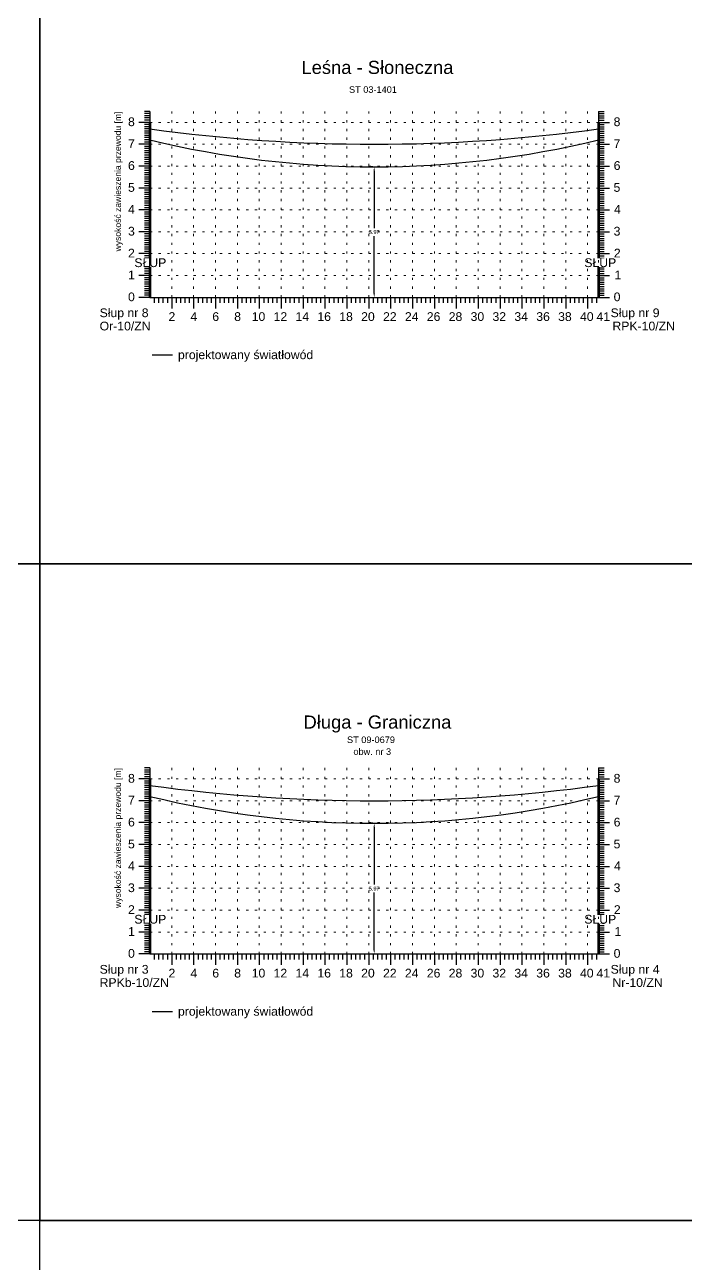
# Model space of a CAD drawing. Header units: metres. Extents: x -155 to 1812, y 681 to 886.
# Drawn here: x 893.9 to 924, y 768.6 to 825.2 of the extents above; entities that cross this region are included whole.
import ezdxf

# ---------------------------------------------------------------- set-up
doc = ezdxf.new("R2010")
doc.units = ezdxf.units.M
doc.header["$MEASUREMENT"] = 0
doc.linetypes.add('ACAD_ISO07W100', pattern=[3, 0, -3])
doc.layers.add('ramka', color=7, linetype='Continuous', plot=False)
doc.styles.get("Standard").update_dxf_attribs({"font": 'arial.ttf'})
doc.dimstyles.get("Standard").update_dxf_attribs({"dimtxt": 0.18, "dimasz": 0.18, "dimexe": 0.18, "dimexo": 0.0625, "dimgap": 0.09, "dimtad": 0, "dimtih": 1, "dimtoh": 1, "dimdec": 4, "dimzin": 0, "dimdsep": 46, "dimtxsty": 'Standard', "dimcen": 0.09, "dimadec": 0, "dimazin": 0, "dimtfac": 1, "dimtdec": 4, "dimtofl": 0, "dimtmove": 0, "dimatfit": 3, "dimfxl": 1, "dimtolj": 1, "dimtzin": 0, "dimarcsym": 0})

# ---------------------------------------------------------------- blocks, each defined once
blk = doc.blocks.new('*D356')
at = {"color": 0, "lineweight": -2}
for p, q in [((909.756, 818.667), (909.638, 818.667)), ((909.818, 818.487), (909.818, 815.864)), ((909.818, 812.877), (909.818, 815.5)), ((902.231, 812.697), (909.998, 812.697))]:
    blk.add_line(p, q, dxfattribs=at)
at = {"color": 0}
for points in [[(909.848, 818.487), (909.788, 818.487), (909.818, 818.667)], [(909.788, 812.877), (909.848, 812.877), (909.818, 812.697)]]:
    blk.add_solid(points, dxfattribs=at)
at = {"layer": 'Defpoints', "color": 0}
for p in [(909.818, 818.667), (902.168, 812.697), (909.818, 812.697)]:
    blk.add_point(p, dxfattribs=at)
at = {"color": 0, "lineweight": 25, "insert": (909.818, 815.682), "char_height": 0.18, "attachment_point": 5}
blk.add_mtext('\\A1;5.97', dxfattribs=at)
blk = doc.blocks.new('*D275')
at = {"color": 0, "lineweight": -2}
for p, q in [((909.756, 788.667), (909.638, 788.667)), ((909.818, 788.487), (909.818, 785.864)), ((909.818, 782.877), (909.818, 785.5)), ((902.231, 782.697), (909.998, 782.697))]:
    blk.add_line(p, q, dxfattribs=at)
at = {"color": 0}
for points in [[(909.848, 788.487), (909.788, 788.487), (909.818, 788.667)], [(909.788, 782.877), (909.848, 782.877), (909.818, 782.697)]]:
    blk.add_solid(points, dxfattribs=at)
at = {"layer": 'Defpoints', "color": 0}
for p in [(909.818, 788.667), (902.168, 782.697), (909.818, 782.697)]:
    blk.add_point(p, dxfattribs=at)
at = {"color": 0, "lineweight": 25, "insert": (909.818, 785.682), "char_height": 0.18, "attachment_point": 5}
blk.add_mtext('\\A1;5.97', dxfattribs=at)

msp = doc.modelspace()

# ---------------------------------------------------------------- linework, layer by layer
for p, q in [((899.56814, 821.19734), (899.31814, 821.19734)), ((899.56814, 821.19734), (899.56814, 812.69734)), ((920.06814, 821.19734), (920.06814, 812.69734)), ((920.06814, 821.19734), (920.31814, 821.19734)), ((899.56814, 820.69734), (899.06814, 820.69734)), ((899.56814, 820.69734), (899.06814, 820.69734)), ((899.56814, 821.09734), (899.31814, 821.09734)), ((899.56814, 820.99734), (899.31814, 820.99734)), ((899.56814, 820.89734), (899.31814, 820.89734)), ((899.56814, 820.79734), (899.31814, 820.79734)), ((899.56814, 820.59734), (899.31814, 820.59734)), ((920.06814, 821.09734), (920.31814, 821.09734)), ((920.06814, 820.99734), (920.31814, 820.99734)), ((920.06814, 820.89734), (920.31814, 820.89734)), ((920.06814, 820.79734), (920.31814, 820.79734)), ((920.06814, 820.69734), (920.56814, 820.69734)), ((920.06814, 820.69734), (920.56814, 820.69734)), ((920.06814, 820.59734), (920.31814, 820.59734)), ((899.56814, 820.49734), (899.31814, 820.49734)), ((899.56814, 820.39734), (899.31814, 820.39734)), ((899.56814, 820.29734), (899.31814, 820.29734)), ((899.56814, 820.19734), (899.31814, 820.19734)), ((899.56814, 820.09734), (899.31814, 820.09734)), ((920.06814, 820.49734), (920.31814, 820.49734)), ((920.06814, 820.39734), (920.31814, 820.39734)), ((920.06814, 820.29734), (920.31814, 820.29734)), ((920.06814, 820.19734), (920.31814, 820.19734)), ((920.06814, 820.09734), (920.31814, 820.09734)), ((899.56814, 819.69734), (899.06814, 819.69734)), ((899.56814, 819.69734), (899.06814, 819.69734)), ((899.56814, 819.99734), (899.31814, 819.99734)), ((899.56814, 819.89734), (899.31814, 819.89734)), ((899.56814, 819.79734), (899.31814, 819.79734)), ((899.56814, 819.59734), (899.31814, 819.59734)), ((899.56814, 819.49734), (899.31814, 819.49734)), ((920.06814, 819.99734), (920.31814, 819.99734)), ((920.06814, 819.89734), (920.31814, 819.89734)), ((920.06814, 819.79734), (920.31814, 819.79734)), ((920.06814, 819.69734), (920.56814, 819.69734)), ((920.06814, 819.69734), (920.56814, 819.69734)), ((920.06814, 819.59734), (920.31814, 819.59734)), ((920.06814, 819.49734), (920.31814, 819.49734)), ((899.56814, 819.39734), (899.31814, 819.39734)), ((899.56814, 819.29734), (899.31814, 819.29734)), ((899.56814, 819.19734), (899.31814, 819.19734)), ((899.56814, 819.09734), (899.31814, 819.09734)), ((899.56814, 818.99734), (899.31814, 818.99734)), ((899.56814, 818.89734), (899.31814, 818.89734)), ((920.06814, 819.39734), (920.31814, 819.39734)), ((920.06814, 819.29734), (920.31814, 819.29734)), ((920.06814, 819.19734), (920.31814, 819.19734)), ((920.06814, 819.09734), (920.31814, 819.09734)), ((920.06814, 818.99734), (920.31814, 818.99734)), ((920.06814, 818.89734), (920.31814, 818.89734)), ((899.56814, 818.69734), (899.06814, 818.69734)), ((899.56814, 818.69734), (899.06814, 818.69734)), ((899.56814, 818.79734), (899.31814, 818.79734)), ((899.56814, 818.59734), (899.31814, 818.59734)), ((899.56814, 818.49734), (899.31814, 818.49734)), ((899.56814, 818.39734), (899.31814, 818.39734)), ((920.06814, 818.79734), (920.31814, 818.79734)), ((920.06814, 818.69734), (920.56814, 818.69734)), ((920.06814, 818.69734), (920.56814, 818.69734)), ((920.06814, 818.59734), (920.31814, 818.59734)), ((920.06814, 818.49734), (920.31814, 818.49734)), ((920.06814, 818.39734), (920.31814, 818.39734)), ((899.56814, 818.29734), (899.31814, 818.29734)), ((899.56814, 818.19734), (899.31814, 818.19734)), ((899.56814, 818.09734), (899.31814, 818.09734)), ((899.56814, 817.99734), (899.31814, 817.99734)), ((899.56814, 817.89734), (899.31814, 817.89734)), ((899.56814, 817.79734), (899.31814, 817.79734)), ((920.06814, 818.29734), (920.31814, 818.29734)), ((920.06814, 818.19734), (920.31814, 818.19734)), ((920.06814, 818.09734), (920.31814, 818.09734)), ((920.06814, 817.99734), (920.31814, 817.99734)), ((920.06814, 817.89734), (920.31814, 817.89734)), ((920.06814, 817.79734), (920.31814, 817.79734)), ((899.56814, 817.69734), (899.06814, 817.69734)), ((899.56814, 817.69734), (899.06814, 817.69734)), ((899.56814, 817.59734), (899.31814, 817.59734)), ((899.56814, 817.49734), (899.31814, 817.49734)), ((899.56814, 817.39734), (899.31814, 817.39734)), ((899.56814, 817.29734), (899.31814, 817.29734)), ((899.56814, 817.19734), (899.31814, 817.19734)), ((920.06814, 817.69734), (920.56814, 817.69734)), ((920.06814, 817.69734), (920.56814, 817.69734)), ((920.06814, 817.59734), (920.31814, 817.59734)), ((920.06814, 817.49734), (920.31814, 817.49734)), ((920.06814, 817.39734), (920.31814, 817.39734)), ((920.06814, 817.29734), (920.31814, 817.29734)), ((920.06814, 817.19734), (920.31814, 817.19734)), ((899.56814, 816.69734), (899.06814, 816.69734)), ((899.56814, 816.69734), (899.06814, 816.69734)), ((899.56814, 817.09734), (899.31814, 817.09734)), ((899.56814, 816.99734), (899.31814, 816.99734)), ((899.56814, 816.89734), (899.31814, 816.89734)), ((899.56814, 816.79734), (899.31814, 816.79734)), ((920.06814, 817.09734), (920.31814, 817.09734)), ((920.06814, 816.99734), (920.31814, 816.99734)), ((920.06814, 816.89734), (920.31814, 816.89734)), ((920.06814, 816.79734), (920.31814, 816.79734)), ((920.06814, 816.69734), (920.56814, 816.69734)), ((920.06814, 816.69734), (920.56814, 816.69734)), ((899.56814, 816.59734), (899.31814, 816.59734)), ((899.56814, 816.49734), (899.31814, 816.49734)), ((899.56814, 816.39734), (899.31814, 816.39734)), ((899.56814, 816.29734), (899.31814, 816.29734)), ((899.56814, 816.19734), (899.31814, 816.19734)), ((899.56814, 816.09734), (899.31814, 816.09734)), ((920.06814, 816.59734), (920.31814, 816.59734)), ((920.06814, 816.49734), (920.31814, 816.49734)), ((920.06814, 816.39734), (920.31814, 816.39734)), ((920.06814, 816.29734), (920.31814, 816.29734)), ((920.06814, 816.19734), (920.31814, 816.19734)), ((920.06814, 816.09734), (920.31814, 816.09734)), ((899.56814, 815.69734), (899.06814, 815.69734)), ((899.56814, 815.69734), (899.06814, 815.69734)), ((899.56814, 815.99734), (899.31814, 815.99734)), ((899.56814, 815.89734), (899.31814, 815.89734)), ((899.56814, 815.79734), (899.31814, 815.79734)), ((899.56814, 815.59734), (899.31814, 815.59734)), ((899.56814, 815.49734), (899.31814, 815.49734)), ((920.06814, 815.99734), (920.31814, 815.99734)), ((920.06814, 815.89734), (920.31814, 815.89734)), ((920.06814, 815.79734), (920.31814, 815.79734)), ((920.06814, 815.69734), (920.56814, 815.69734)), ((920.06814, 815.69734), (920.56814, 815.69734)), ((920.06814, 815.59734), (920.31814, 815.59734)), ((920.06814, 815.49734), (920.31814, 815.49734)), ((899.56814, 815.39734), (899.31814, 815.39734)), ((899.56814, 815.29734), (899.31814, 815.29734)), ((899.56814, 815.19734), (899.31814, 815.19734)), ((899.56814, 815.09734), (899.31814, 815.09734)), ((899.56814, 814.99734), (899.31814, 814.99734)), ((920.06814, 815.39734), (920.31814, 815.39734)), ((920.06814, 815.29734), (920.31814, 815.29734)), ((920.06814, 815.19734), (920.31814, 815.19734)), ((920.06814, 815.09734), (920.31814, 815.09734)), ((920.06814, 814.99734), (920.31814, 814.99734)), ((899.56814, 814.69734), (899.06814, 814.69734)), ((899.56814, 814.69734), (899.06814, 814.69734)), ((899.56814, 814.89734), (899.31814, 814.89734)), ((899.56814, 814.79734), (899.31814, 814.79734)), ((899.56814, 814.59734), (899.31814, 814.59734)), ((899.56814, 814.49734), (899.31814, 814.49734)), ((899.56814, 814.39734), (899.31814, 814.39734)), ((920.06814, 814.89734), (920.31814, 814.89734)), ((920.06814, 814.79734), (920.31814, 814.79734)), ((920.06814, 814.69734), (920.56814, 814.69734)), ((920.06814, 814.69734), (920.56814, 814.69734)), ((920.06814, 814.59734), (920.31814, 814.59734)), ((920.06814, 814.49734), (920.31814, 814.49734)), ((920.06814, 814.39734), (920.31814, 814.39734)), ((899.56814, 814.29734), (899.31814, 814.29734)), ((899.56814, 814.19734), (899.31814, 814.19734)), ((899.56814, 814.09734), (899.31814, 814.09734)), ((899.56814, 813.99734), (899.31814, 813.99734)), ((899.56814, 813.89734), (899.31814, 813.89734)), ((899.56814, 813.79734), (899.31814, 813.79734)), ((920.06814, 814.29734), (920.31814, 814.29734)), ((920.06814, 814.19734), (920.31814, 814.19734)), ((920.06814, 814.09734), (920.31814, 814.09734)), ((920.06814, 813.99734), (920.31814, 813.99734)), ((920.06814, 813.89734), (920.31814, 813.89734)), ((920.06814, 813.79734), (920.31814, 813.79734)), ((899.56814, 813.69734), (899.06814, 813.69734)), ((899.56814, 813.69734), (899.06814, 813.69734)), ((899.56814, 813.59734), (899.31814, 813.59734)), ((899.56814, 813.49734), (899.31814, 813.49734)), ((899.56814, 813.39734), (899.31814, 813.39734)), ((899.56814, 813.29734), (899.31814, 813.29734)), ((920.06814, 813.69734), (920.56814, 813.69734)), ((920.06814, 813.69734), (920.56814, 813.69734)), ((920.06814, 813.59734), (920.31814, 813.59734)), ((920.06814, 813.49734), (920.31814, 813.49734)), ((920.06814, 813.39734), (920.31814, 813.39734)), ((920.06814, 813.29734), (920.31814, 813.29734)), ((899.56814, 812.69734), (899.06814, 812.69734)), ((899.56814, 813.19734), (899.31814, 813.19734)), ((899.56814, 813.09734), (899.31814, 813.09734)), ((899.56814, 812.99734), (899.31814, 812.99734)), ((899.56814, 812.89734), (899.31814, 812.89734)), ((899.56814, 812.79734), (899.31814, 812.79734)), ((899.56814, 812.69734), (899.31814, 812.69734)), ((899.56814, 812.69734), (919.06814, 812.69734)), ((899.76814, 812.69734), (899.76814, 812.44734)), ((899.96814, 812.69734), (899.96814, 812.44734)), ((900.16814, 812.69734), (900.16814, 812.44734)), ((900.36814, 812.69734), (900.36814, 812.44734)), ((900.56814, 812.69734), (900.56814, 812.19734)), ((900.76814, 812.69734), (900.76814, 812.44734)), ((900.96814, 812.69734), (900.96814, 812.44734)), ((901.16814, 812.69734), (901.16814, 812.44734)), ((901.36814, 812.69734), (901.36814, 812.44734)), ((901.56814, 812.69734), (901.56814, 812.19734)), ((901.76814, 812.69734), (901.76814, 812.44734)), ((901.96814, 812.69734), (901.96814, 812.44734)), ((902.16814, 812.69734), (902.16814, 812.44734)), ((902.36814, 812.69734), (902.36814, 812.44734)), ((902.56814, 812.69734), (902.56814, 812.19734)), ((902.76814, 812.69734), (902.76814, 812.44734)), ((902.96814, 812.69734), (902.96814, 812.44734)), ((903.16814, 812.69734), (903.16814, 812.44734)), ((903.36814, 812.69734), (903.36814, 812.44734)), ((903.56814, 812.69734), (903.56814, 812.19734)), ((903.76814, 812.69734), (903.76814, 812.44734)), ((903.96814, 812.69734), (903.96814, 812.44734)), ((904.16814, 812.69734), (904.16814, 812.44734)), ((904.36814, 812.69734), (904.36814, 812.44734)), ((904.56814, 812.69734), (904.56814, 812.19734)), ((904.76814, 812.69734), (904.76814, 812.44734)), ((904.96814, 812.69734), (904.96814, 812.44734)), ((905.16814, 812.69734), (905.16814, 812.44734)), ((905.36814, 812.69734), (905.36814, 812.44734)), ((905.56814, 812.69734), (905.56814, 812.19734)), ((905.76814, 812.69734), (905.76814, 812.44734)), ((905.96814, 812.69734), (905.96814, 812.44734)), ((906.16814, 812.69734), (906.16814, 812.44734)), ((906.36814, 812.69734), (906.36814, 812.44734)), ((906.56814, 812.69734), (906.56814, 812.19734)), ((906.76814, 812.69734), (906.76814, 812.44734)), ((906.96814, 812.69734), (906.96814, 812.44734)), ((907.16814, 812.69734), (907.16814, 812.44734)), ((907.36814, 812.69734), (907.36814, 812.44734)), ((907.56814, 812.69734), (907.56814, 812.19734)), ((907.76814, 812.69734), (907.76814, 812.44734)), ((907.96814, 812.69734), (907.96814, 812.44734)), ((908.16814, 812.69734), (908.16814, 812.44734)), ((908.36814, 812.69734), (908.36814, 812.44734)), ((908.56814, 812.69734), (908.56814, 812.19734)), ((908.76814, 812.69734), (908.76814, 812.44734)), ((908.96814, 812.69734), (908.96814, 812.44734)), ((909.16814, 812.69734), (909.16814, 812.44734)), ((909.36814, 812.69734), (909.36814, 812.44734)), ((909.56814, 812.69734), (909.56814, 812.19734)), ((909.76814, 812.69734), (909.76814, 812.44734)), ((909.96814, 812.69734), (909.96814, 812.44734)), ((910.16814, 812.69734), (910.16814, 812.44734)), ((910.36814, 812.69734), (910.36814, 812.44734)), ((910.56814, 812.69734), (910.56814, 812.19734)), ((910.76814, 812.69734), (910.76814, 812.44734)), ((910.96814, 812.69734), (910.96814, 812.44734)), ((911.16814, 812.69734), (911.16814, 812.44734)), ((911.36814, 812.69734), (911.36814, 812.44734)), ((911.56814, 812.69734), (911.56814, 812.19734)), ((911.76814, 812.69734), (911.76814, 812.44734)), ((911.96814, 812.69734), (911.96814, 812.44734)), ((912.16814, 812.69734), (912.16814, 812.44734)), ((912.36814, 812.69734), (912.36814, 812.44734)), ((912.56814, 812.69734), (912.56814, 812.19734)), ((912.76814, 812.69734), (912.76814, 812.44734)), ((912.96814, 812.69734), (912.96814, 812.44734)), ((913.16814, 812.69734), (913.16814, 812.44734)), ((913.36814, 812.69734), (913.36814, 812.44734)), ((913.56814, 812.69734), (913.56814, 812.19734)), ((913.76814, 812.69734), (913.76814, 812.44734)), ((913.96814, 812.69734), (913.96814, 812.44734)), ((914.16814, 812.69734), (914.16814, 812.44734)), ((914.36814, 812.69734), (914.36814, 812.44734)), ((914.56814, 812.69734), (914.56814, 812.19734)), ((914.76814, 812.69734), (914.76814, 812.44734)), ((914.96814, 812.69734), (914.96814, 812.44734)), ((915.16814, 812.69734), (915.16814, 812.44734)), ((915.36814, 812.69734), (915.36814, 812.44734)), ((915.56814, 812.69734), (915.56814, 812.19734)), ((915.76814, 812.69734), (915.76814, 812.44734)), ((915.96814, 812.69734), (915.96814, 812.44734)), ((916.16814, 812.69734), (916.16814, 812.44734)), ((916.36814, 812.69734), (916.36814, 812.44734)), ((916.56814, 812.69734), (916.56814, 812.19734)), ((916.76814, 812.69734), (916.76814, 812.44734)), ((916.96814, 812.69734), (916.96814, 812.44734)), ((917.16814, 812.69734), (917.16814, 812.44734)), ((917.36814, 812.69734), (917.36814, 812.44734)), ((917.56814, 812.69734), (917.56814, 812.19734)), ((917.76814, 812.69734), (917.76814, 812.44734)), ((917.96814, 812.69734), (917.96814, 812.44734)), ((918.16814, 812.69734), (918.16814, 812.44734)), ((918.36814, 812.69734), (918.36814, 812.44734)), ((918.56814, 812.69734), (918.56814, 812.19734)), ((918.56814, 812.69734), (918.56814, 812.19734)), ((918.76814, 812.69734), (918.76814, 812.44734)), ((918.96814, 812.69734), (918.96814, 812.44734)), ((919.16814, 812.69734), (919.16814, 812.44734)), ((919.36814, 812.69734), (919.36814, 812.44734)), ((919.56814, 812.69734), (919.56814, 812.19734)), ((919.56814, 812.69734), (919.56814, 812.19734)), ((919.76814, 812.69734), (919.76814, 812.44734)), ((919.96814, 812.69734), (919.96814, 812.44734)), ((920.06814, 813.19734), (920.31814, 813.19734)), ((920.06814, 813.09734), (920.31814, 813.09734)), ((920.06814, 812.99734), (920.31814, 812.99734)), ((920.06814, 812.89734), (920.31814, 812.89734)), ((920.06814, 812.79734), (920.31814, 812.79734)), ((920.06814, 812.69734), (920.56814, 812.69734)), ((920.06814, 812.69734), (920.31814, 812.69734)), ((899.56814, 791.19734), (899.31814, 791.19734)), ((899.56814, 791.19734), (899.56814, 782.69734)), ((920.06814, 791.19734), (920.06814, 782.69734)), ((920.06814, 791.19734), (920.31814, 791.19734)), ((899.56814, 790.69734), (899.06814, 790.69734)), ((899.56814, 790.69734), (899.06814, 790.69734)), ((899.56814, 791.09734), (899.31814, 791.09734)), ((899.56814, 790.99734), (899.31814, 790.99734)), ((899.56814, 790.89734), (899.31814, 790.89734)), ((899.56814, 790.79734), (899.31814, 790.79734)), ((899.56814, 790.59734), (899.31814, 790.59734)), ((920.06814, 791.09734), (920.31814, 791.09734)), ((920.06814, 790.99734), (920.31814, 790.99734)), ((920.06814, 790.89734), (920.31814, 790.89734)), ((920.06814, 790.79734), (920.31814, 790.79734)), ((920.06814, 790.69734), (920.56814, 790.69734)), ((920.06814, 790.69734), (920.56814, 790.69734)), ((920.06814, 790.59734), (920.31814, 790.59734)), ((899.56814, 790.49734), (899.31814, 790.49734)), ((899.56814, 790.39734), (899.31814, 790.39734)), ((899.56814, 790.29734), (899.31814, 790.29734)), ((899.56814, 790.19734), (899.31814, 790.19734)), ((899.56814, 790.09734), (899.31814, 790.09734)), ((920.06814, 790.49734), (920.31814, 790.49734)), ((920.06814, 790.39734), (920.31814, 790.39734)), ((920.06814, 790.29734), (920.31814, 790.29734)), ((920.06814, 790.19734), (920.31814, 790.19734)), ((920.06814, 790.09734), (920.31814, 790.09734)), ((899.56814, 789.69734), (899.06814, 789.69734)), ((899.56814, 789.69734), (899.06814, 789.69734)), ((899.56814, 789.99734), (899.31814, 789.99734)), ((899.56814, 789.89734), (899.31814, 789.89734)), ((899.56814, 789.79734), (899.31814, 789.79734)), ((899.56814, 789.59734), (899.31814, 789.59734)), ((899.56814, 789.49734), (899.31814, 789.49734)), ((920.06814, 789.99734), (920.31814, 789.99734)), ((920.06814, 789.89734), (920.31814, 789.89734)), ((920.06814, 789.79734), (920.31814, 789.79734)), ((920.06814, 789.69734), (920.56814, 789.69734)), ((920.06814, 789.69734), (920.56814, 789.69734)), ((920.06814, 789.59734), (920.31814, 789.59734)), ((920.06814, 789.49734), (920.31814, 789.49734)), ((899.56814, 789.39734), (899.31814, 789.39734)), ((899.56814, 789.29734), (899.31814, 789.29734)), ((899.56814, 789.19734), (899.31814, 789.19734)), ((899.56814, 789.09734), (899.31814, 789.09734)), ((899.56814, 788.99734), (899.31814, 788.99734)), ((899.56814, 788.89734), (899.31814, 788.89734)), ((920.06814, 789.39734), (920.31814, 789.39734)), ((920.06814, 789.29734), (920.31814, 789.29734)), ((920.06814, 789.19734), (920.31814, 789.19734)), ((920.06814, 789.09734), (920.31814, 789.09734)), ((920.06814, 788.99734), (920.31814, 788.99734)), ((920.06814, 788.89734), (920.31814, 788.89734)), ((899.56814, 788.69734), (899.06814, 788.69734)), ((899.56814, 788.69734), (899.06814, 788.69734)), ((899.56814, 788.79734), (899.31814, 788.79734)), ((899.56814, 788.59734), (899.31814, 788.59734)), ((899.56814, 788.49734), (899.31814, 788.49734)), ((899.56814, 788.39734), (899.31814, 788.39734)), ((920.06814, 788.79734), (920.31814, 788.79734)), ((920.06814, 788.69734), (920.56814, 788.69734)), ((920.06814, 788.69734), (920.56814, 788.69734)), ((920.06814, 788.59734), (920.31814, 788.59734)), ((920.06814, 788.49734), (920.31814, 788.49734)), ((920.06814, 788.39734), (920.31814, 788.39734)), ((899.56814, 788.29734), (899.31814, 788.29734)), ((899.56814, 788.19734), (899.31814, 788.19734)), ((899.56814, 788.09734), (899.31814, 788.09734)), ((899.56814, 787.99734), (899.31814, 787.99734)), ((899.56814, 787.89734), (899.31814, 787.89734)), ((899.56814, 787.79734), (899.31814, 787.79734)), ((920.06814, 788.29734), (920.31814, 788.29734)), ((920.06814, 788.19734), (920.31814, 788.19734)), ((920.06814, 788.09734), (920.31814, 788.09734)), ((920.06814, 787.99734), (920.31814, 787.99734)), ((920.06814, 787.89734), (920.31814, 787.89734)), ((920.06814, 787.79734), (920.31814, 787.79734)), ((899.56814, 787.69734), (899.06814, 787.69734)), ((899.56814, 787.69734), (899.06814, 787.69734)), ((899.56814, 787.59734), (899.31814, 787.59734)), ((899.56814, 787.49734), (899.31814, 787.49734)), ((899.56814, 787.39734), (899.31814, 787.39734)), ((899.56814, 787.29734), (899.31814, 787.29734)), ((899.56814, 787.19734), (899.31814, 787.19734)), ((920.06814, 787.69734), (920.56814, 787.69734)), ((920.06814, 787.69734), (920.56814, 787.69734)), ((920.06814, 787.59734), (920.31814, 787.59734)), ((920.06814, 787.49734), (920.31814, 787.49734)), ((920.06814, 787.39734), (920.31814, 787.39734)), ((920.06814, 787.29734), (920.31814, 787.29734)), ((920.06814, 787.19734), (920.31814, 787.19734)), ((899.56814, 786.69734), (899.06814, 786.69734)), ((899.56814, 786.69734), (899.06814, 786.69734)), ((899.56814, 787.09734), (899.31814, 787.09734)), ((899.56814, 786.99734), (899.31814, 786.99734)), ((899.56814, 786.89734), (899.31814, 786.89734)), ((899.56814, 786.79734), (899.31814, 786.79734)), ((920.06814, 787.09734), (920.31814, 787.09734)), ((920.06814, 786.99734), (920.31814, 786.99734)), ((920.06814, 786.89734), (920.31814, 786.89734)), ((920.06814, 786.79734), (920.31814, 786.79734)), ((920.06814, 786.69734), (920.56814, 786.69734)), ((920.06814, 786.69734), (920.56814, 786.69734)), ((899.56814, 786.59734), (899.31814, 786.59734)), ((899.56814, 786.49734), (899.31814, 786.49734)), ((899.56814, 786.39734), (899.31814, 786.39734)), ((899.56814, 786.29734), (899.31814, 786.29734)), ((899.56814, 786.19734), (899.31814, 786.19734)), ((899.56814, 786.09734), (899.31814, 786.09734)), ((920.06814, 786.59734), (920.31814, 786.59734)), ((920.06814, 786.49734), (920.31814, 786.49734)), ((920.06814, 786.39734), (920.31814, 786.39734)), ((920.06814, 786.29734), (920.31814, 786.29734)), ((920.06814, 786.19734), (920.31814, 786.19734)), ((920.06814, 786.09734), (920.31814, 786.09734)), ((899.56814, 785.69734), (899.06814, 785.69734)), ((899.56814, 785.69734), (899.06814, 785.69734)), ((899.56814, 785.99734), (899.31814, 785.99734)), ((899.56814, 785.89734), (899.31814, 785.89734)), ((899.56814, 785.79734), (899.31814, 785.79734)), ((899.56814, 785.59734), (899.31814, 785.59734)), ((899.56814, 785.49734), (899.31814, 785.49734)), ((920.06814, 785.99734), (920.31814, 785.99734)), ((920.06814, 785.89734), (920.31814, 785.89734)), ((920.06814, 785.79734), (920.31814, 785.79734)), ((920.06814, 785.69734), (920.56814, 785.69734)), ((920.06814, 785.69734), (920.56814, 785.69734)), ((920.06814, 785.59734), (920.31814, 785.59734)), ((920.06814, 785.49734), (920.31814, 785.49734)), ((899.56814, 785.39734), (899.31814, 785.39734)), ((899.56814, 785.29734), (899.31814, 785.29734)), ((899.56814, 785.19734), (899.31814, 785.19734)), ((899.56814, 785.09734), (899.31814, 785.09734)), ((899.56814, 784.99734), (899.31814, 784.99734)), ((920.06814, 785.39734), (920.31814, 785.39734)), ((920.06814, 785.29734), (920.31814, 785.29734)), ((920.06814, 785.19734), (920.31814, 785.19734)), ((920.06814, 785.09734), (920.31814, 785.09734)), ((920.06814, 784.99734), (920.31814, 784.99734)), ((899.56814, 784.69734), (899.06814, 784.69734)), ((899.56814, 784.69734), (899.06814, 784.69734)), ((899.56814, 784.89734), (899.31814, 784.89734)), ((899.56814, 784.79734), (899.31814, 784.79734)), ((899.56814, 784.59734), (899.31814, 784.59734)), ((899.56814, 784.49734), (899.31814, 784.49734)), ((899.56814, 784.39734), (899.31814, 784.39734)), ((920.06814, 784.89734), (920.31814, 784.89734)), ((920.06814, 784.79734), (920.31814, 784.79734)), ((920.06814, 784.69734), (920.56814, 784.69734)), ((920.06814, 784.69734), (920.56814, 784.69734)), ((920.06814, 784.59734), (920.31814, 784.59734)), ((920.06814, 784.49734), (920.31814, 784.49734)), ((920.06814, 784.39734), (920.31814, 784.39734)), ((899.56814, 784.29734), (899.31814, 784.29734)), ((899.56814, 784.19734), (899.31814, 784.19734)), ((899.56814, 784.09734), (899.31814, 784.09734)), ((899.56814, 783.99734), (899.31814, 783.99734)), ((899.56814, 783.89734), (899.31814, 783.89734)), ((899.56814, 783.79734), (899.31814, 783.79734)), ((920.06814, 784.29734), (920.31814, 784.29734)), ((920.06814, 784.19734), (920.31814, 784.19734)), ((920.06814, 784.09734), (920.31814, 784.09734)), ((920.06814, 783.99734), (920.31814, 783.99734)), ((920.06814, 783.89734), (920.31814, 783.89734)), ((920.06814, 783.79734), (920.31814, 783.79734)), ((899.56814, 783.69734), (899.06814, 783.69734)), ((899.56814, 783.69734), (899.06814, 783.69734)), ((899.56814, 783.59734), (899.31814, 783.59734)), ((899.56814, 783.49734), (899.31814, 783.49734)), ((899.56814, 783.39734), (899.31814, 783.39734)), ((899.56814, 783.29734), (899.31814, 783.29734)), ((920.06814, 783.69734), (920.56814, 783.69734)), ((920.06814, 783.69734), (920.56814, 783.69734)), ((920.06814, 783.59734), (920.31814, 783.59734)), ((920.06814, 783.49734), (920.31814, 783.49734)), ((920.06814, 783.39734), (920.31814, 783.39734)), ((920.06814, 783.29734), (920.31814, 783.29734)), ((899.56814, 782.69734), (899.06814, 782.69734)), ((899.56814, 783.19734), (899.31814, 783.19734)), ((899.56814, 783.09734), (899.31814, 783.09734)), ((899.56814, 782.99734), (899.31814, 782.99734)), ((899.56814, 782.89734), (899.31814, 782.89734)), ((899.56814, 782.79734), (899.31814, 782.79734)), ((899.56814, 782.69734), (899.31814, 782.69734)), ((899.56814, 782.69734), (919.06814, 782.69734)), ((899.76814, 782.69734), (899.76814, 782.44734)), ((899.96814, 782.69734), (899.96814, 782.44734)), ((900.16814, 782.69734), (900.16814, 782.44734)), ((900.36814, 782.69734), (900.36814, 782.44734)), ((900.56814, 782.69734), (900.56814, 782.19734)), ((900.76814, 782.69734), (900.76814, 782.44734)), ((900.96814, 782.69734), (900.96814, 782.44734)), ((901.16814, 782.69734), (901.16814, 782.44734)), ((901.36814, 782.69734), (901.36814, 782.44734)), ((901.56814, 782.69734), (901.56814, 782.19734)), ((901.76814, 782.69734), (901.76814, 782.44734)), ((901.96814, 782.69734), (901.96814, 782.44734)), ((902.16814, 782.69734), (902.16814, 782.44734)), ((902.36814, 782.69734), (902.36814, 782.44734)), ((902.56814, 782.69734), (902.56814, 782.19734)), ((902.76814, 782.69734), (902.76814, 782.44734)), ((902.96814, 782.69734), (902.96814, 782.44734)), ((903.16814, 782.69734), (903.16814, 782.44734)), ((903.36814, 782.69734), (903.36814, 782.44734)), ((903.56814, 782.69734), (903.56814, 782.19734)), ((903.76814, 782.69734), (903.76814, 782.44734)), ((903.96814, 782.69734), (903.96814, 782.44734)), ((904.16814, 782.69734), (904.16814, 782.44734)), ((904.36814, 782.69734), (904.36814, 782.44734)), ((904.56814, 782.69734), (904.56814, 782.19734)), ((904.76814, 782.69734), (904.76814, 782.44734)), ((904.96814, 782.69734), (904.96814, 782.44734)), ((905.16814, 782.69734), (905.16814, 782.44734)), ((905.36814, 782.69734), (905.36814, 782.44734)), ((905.56814, 782.69734), (905.56814, 782.19734)), ((905.76814, 782.69734), (905.76814, 782.44734)), ((905.96814, 782.69734), (905.96814, 782.44734)), ((906.16814, 782.69734), (906.16814, 782.44734)), ((906.36814, 782.69734), (906.36814, 782.44734)), ((906.56814, 782.69734), (906.56814, 782.19734)), ((906.76814, 782.69734), (906.76814, 782.44734)), ((906.96814, 782.69734), (906.96814, 782.44734)), ((907.16814, 782.69734), (907.16814, 782.44734)), ((907.36814, 782.69734), (907.36814, 782.44734)), ((907.56814, 782.69734), (907.56814, 782.19734)), ((907.76814, 782.69734), (907.76814, 782.44734)), ((907.96814, 782.69734), (907.96814, 782.44734)), ((908.16814, 782.69734), (908.16814, 782.44734)), ((908.36814, 782.69734), (908.36814, 782.44734)), ((908.56814, 782.69734), (908.56814, 782.19734)), ((908.76814, 782.69734), (908.76814, 782.44734)), ((908.96814, 782.69734), (908.96814, 782.44734)), ((909.16814, 782.69734), (909.16814, 782.44734)), ((909.36814, 782.69734), (909.36814, 782.44734)), ((909.56814, 782.69734), (909.56814, 782.19734)), ((909.76814, 782.69734), (909.76814, 782.44734)), ((909.96814, 782.69734), (909.96814, 782.44734)), ((910.16814, 782.69734), (910.16814, 782.44734)), ((910.36814, 782.69734), (910.36814, 782.44734)), ((910.56814, 782.69734), (910.56814, 782.19734)), ((910.76814, 782.69734), (910.76814, 782.44734)), ((910.96814, 782.69734), (910.96814, 782.44734)), ((911.16814, 782.69734), (911.16814, 782.44734)), ((911.36814, 782.69734), (911.36814, 782.44734)), ((911.56814, 782.69734), (911.56814, 782.19734)), ((911.76814, 782.69734), (911.76814, 782.44734)), ((911.96814, 782.69734), (911.96814, 782.44734)), ((912.16814, 782.69734), (912.16814, 782.44734)), ((912.36814, 782.69734), (912.36814, 782.44734)), ((912.56814, 782.69734), (912.56814, 782.19734)), ((912.76814, 782.69734), (912.76814, 782.44734)), ((912.96814, 782.69734), (912.96814, 782.44734)), ((913.16814, 782.69734), (913.16814, 782.44734)), ((913.36814, 782.69734), (913.36814, 782.44734)), ((913.56814, 782.69734), (913.56814, 782.19734)), ((913.76814, 782.69734), (913.76814, 782.44734)), ((913.96814, 782.69734), (913.96814, 782.44734)), ((914.16814, 782.69734), (914.16814, 782.44734)), ((914.36814, 782.69734), (914.36814, 782.44734)), ((914.56814, 782.69734), (914.56814, 782.19734)), ((914.76814, 782.69734), (914.76814, 782.44734)), ((914.96814, 782.69734), (914.96814, 782.44734)), ((915.16814, 782.69734), (915.16814, 782.44734)), ((915.36814, 782.69734), (915.36814, 782.44734)), ((915.56814, 782.69734), (915.56814, 782.19734)), ((915.76814, 782.69734), (915.76814, 782.44734)), ((915.96814, 782.69734), (915.96814, 782.44734)), ((916.16814, 782.69734), (916.16814, 782.44734)), ((916.36814, 782.69734), (916.36814, 782.44734)), ((916.56814, 782.69734), (916.56814, 782.19734)), ((916.76814, 782.69734), (916.76814, 782.44734)), ((916.96814, 782.69734), (916.96814, 782.44734)), ((917.16814, 782.69734), (917.16814, 782.44734)), ((917.36814, 782.69734), (917.36814, 782.44734)), ((917.56814, 782.69734), (917.56814, 782.19734)), ((917.76814, 782.69734), (917.76814, 782.44734)), ((917.96814, 782.69734), (917.96814, 782.44734)), ((918.16814, 782.69734), (918.16814, 782.44734)), ((918.36814, 782.69734), (918.36814, 782.44734)), ((918.56814, 782.69734), (918.56814, 782.19734)), ((918.56814, 782.69734), (918.56814, 782.19734)), ((918.76814, 782.69734), (918.76814, 782.44734)), ((918.96814, 782.69734), (918.96814, 782.44734)), ((919.16814, 782.69734), (919.16814, 782.44734)), ((919.36814, 782.69734), (919.36814, 782.44734)), ((919.56814, 782.69734), (919.56814, 782.19734)), ((919.56814, 782.69734), (919.56814, 782.19734)), ((919.76814, 782.69734), (919.76814, 782.44734)), ((919.96814, 782.69734), (919.96814, 782.44734)), ((920.06814, 783.19734), (920.31814, 783.19734)), ((920.06814, 783.09734), (920.31814, 783.09734)), ((920.06814, 782.99734), (920.31814, 782.99734)), ((920.06814, 782.89734), (920.31814, 782.89734)), ((920.06814, 782.79734), (920.31814, 782.79734)), ((920.06814, 782.69734), (920.56814, 782.69734)), ((920.06814, 782.69734), (920.31814, 782.69734))]:
    msp.add_line(p, q)
at = {"linetype": 'ACAD_ISO07W100', "lineweight": 15, "ltscale": 0.1}
for p, q in [((900.56814, 812.69734), (900.56814, 821.19734)), ((901.56814, 812.69734), (901.56814, 821.19734)), ((902.56814, 812.69734), (902.56814, 821.19734)), ((903.56814, 812.69734), (903.56814, 821.19734)), ((904.56814, 812.69734), (904.56814, 821.19734)), ((905.56814, 812.69734), (905.56814, 821.19734)), ((906.56814, 812.69734), (906.56814, 821.19734)), ((907.56814, 812.69734), (907.56814, 821.19734)), ((908.56814, 812.69734), (908.56814, 821.19734)), ((909.56814, 812.69734), (909.56814, 821.19734)), ((910.56814, 812.69734), (910.56814, 821.19734)), ((911.56814, 812.69734), (911.56814, 821.19734)), ((912.56814, 812.69734), (912.56814, 821.19734)), ((913.56814, 812.69734), (913.56814, 821.19734)), ((914.56814, 812.69734), (914.56814, 821.19734)), ((915.56814, 812.69734), (915.56814, 821.19734)), ((916.56814, 812.69734), (916.56814, 821.19734)), ((917.56814, 812.69734), (917.56814, 821.19734)), ((918.56814, 812.69734), (918.56814, 821.19734)), ((920.06814, 812.69734), (920.06814, 821.19734)), ((899.56814, 820.69734), (920.56814, 820.69734)), ((899.56814, 819.69734), (920.56814, 819.69734)), ((899.56814, 818.69734), (920.56814, 818.69734)), ((899.56814, 817.69734), (920.56814, 817.69734)), ((899.56814, 816.69734), (920.56814, 816.69734)), ((899.56814, 815.69734), (920.56814, 815.69734)), ((899.56814, 814.69734), (920.56814, 814.69734)), ((899.56814, 813.69734), (920.56814, 813.69734)), ((899.56814, 812.69734), (919.06814, 812.69734)), ((900.56814, 782.69734), (900.56814, 791.19734)), ((901.56814, 782.69734), (901.56814, 791.19734)), ((902.56814, 782.69734), (902.56814, 791.19734)), ((903.56814, 782.69734), (903.56814, 791.19734)), ((904.56814, 782.69734), (904.56814, 791.19734)), ((905.56814, 782.69734), (905.56814, 791.19734)), ((906.56814, 782.69734), (906.56814, 791.19734)), ((907.56814, 782.69734), (907.56814, 791.19734)), ((908.56814, 782.69734), (908.56814, 791.19734)), ((909.56814, 782.69734), (909.56814, 791.19734)), ((910.56814, 782.69734), (910.56814, 791.19734)), ((911.56814, 782.69734), (911.56814, 791.19734)), ((912.56814, 782.69734), (912.56814, 791.19734)), ((913.56814, 782.69734), (913.56814, 791.19734)), ((914.56814, 782.69734), (914.56814, 791.19734)), ((915.56814, 782.69734), (915.56814, 791.19734)), ((916.56814, 782.69734), (916.56814, 791.19734)), ((917.56814, 782.69734), (917.56814, 791.19734)), ((918.56814, 782.69734), (918.56814, 791.19734)), ((920.06814, 782.69734), (920.06814, 791.19734)), ((899.56814, 790.69734), (920.56814, 790.69734)), ((899.56814, 789.69734), (920.56814, 789.69734)), ((899.56814, 788.69734), (920.56814, 788.69734)), ((899.56814, 787.69734), (920.56814, 787.69734)), ((899.56814, 786.69734), (920.56814, 786.69734)), ((899.56814, 785.69734), (920.56814, 785.69734)), ((899.56814, 784.69734), (920.56814, 784.69734)), ((899.56814, 783.69734), (920.56814, 783.69734)), ((899.56814, 782.69734), (919.06814, 782.69734))]:
    msp.add_line(p, q, dxfattribs=at)
at = {"lineweight": 100}
for p, q in [((899.56814, 820.69734), (899.56814, 812.69734)), ((920.06814, 820.69734), (920.06814, 812.69734)), ((899.56814, 790.69734), (899.56814, 782.69734)), ((920.06814, 790.69734), (920.06814, 782.69734))]:
    msp.add_line(p, q, dxfattribs=at)
at = {"lineweight": 25}
for p, q in [((918.56814, 812.69734), (920.56814, 812.69734)), ((918.56814, 782.69734), (920.56814, 782.69734))]:
    msp.add_line(p, q, dxfattribs=at)
at = {"color": 3, "lineweight": 25}
for p, q in [((899.67369, 810.06712), (900.60428, 810.06712)), ((899.67369, 780.06712), (900.60428, 780.06712))]:
    msp.add_line(p, q, dxfattribs=at)
at = {"lineweight": 25}
for points in [[(864.54271, 830.52182), (894.54271, 830.52182), (894.54271, 800.52182), (864.54271, 800.52182), (864.54271, 830.52182)], [(894.54271, 830.52182), (924.54271, 830.52182), (924.54271, 800.52182), (894.54271, 800.52182), (894.54271, 830.52182)], [(909.56814, 812.69734), (914.56814, 812.69734)], [(919.56814, 812.69734), (920.56814, 812.69734)], [(864.54271, 800.52182), (894.54271, 800.52182), (894.54271, 770.52182), (864.54271, 770.52182), (864.54271, 800.52182)], [(894.54271, 800.52182), (924.54271, 800.52182), (924.54271, 770.52182), (894.54271, 770.52182), (894.54271, 800.52182)], [(909.56814, 782.69734), (914.56814, 782.69734)], [(919.56814, 782.69734), (920.56814, 782.69734)], [(894.54271, 770.52182), (924.54271, 770.52182), (924.54271, 740.52182), (894.54271, 740.52182), (894.54271, 770.52182)]]:
    msp.add_lwpolyline(points, dxfattribs=at)
at = {"lineweight": 30}
for centre in [(909.81814, 895.09198), (909.81814, 865.09198)]:
    msp.add_arc(centre, 75.39464, 262.1863672, 277.8136328, dxfattribs=at)
at = {"color": 3, "lineweight": 30}
for centre in [(909.81814, 861.99067), (909.81814, 831.99067)]:
    msp.add_arc(centre, 43.32333, 256.314453, 283.685547, dxfattribs=at)
at = {"layer": 'ramka'}
for p, q in [((899.56814, 812.69734), (909.81814, 812.69734)), ((899.56814, 812.69734), (909.81814, 812.69734)), ((899.56814, 782.69734), (909.81814, 782.69734)), ((899.56814, 782.69734), (909.81814, 782.69734))]:
    msp.add_line(p, q, dxfattribs=at)

# ---------------------------------------------------------------- texts
for s, height, p in [('ST 03-1401', 0.3, (908.66671, 822.0455)), ('8', 0.4, (898.57088, 820.52324)), ('8', 0.4, (920.75653, 820.52324)), ('7', 0.4, (898.57088, 819.52324)), ('7', 0.4, (920.75353, 819.52324)), ('6', 0.4, (898.57088, 818.52324)), ('6', 0.4, (920.75926, 818.52324)), ('5', 0.4, (898.57088, 817.52324)), ('5', 0.4, (920.7538, 817.52324)), ('4', 0.4, (898.57088, 816.52324)), ('4', 0.4, (920.77454, 816.52324)), ('3', 0.4, (898.57088, 815.52324)), ('3', 0.4, (920.75653, 815.52324)), ('2', 0.4, (898.57088, 814.52324)), ('2', 0.4, (920.76772, 814.52324)), ('1', 0.4, (898.57088, 813.52324)), ('1', 0.4, (920.79637, 813.52324)), ('0', 0.4, (898.57088, 812.52324)), ('0', 0.4, (920.75817, 812.52324)), ('Słup nr 8', 0.4, (897.27289, 811.79542)), ('Słup nr 9', 0.4, (920.61874, 811.79542)), ('Or-10/ZN', 0.4, (897.27289, 811.19053)), ('2', 0.4, (900.42133, 811.62166)), ('4', 0.4, (901.42133, 811.62166)), ('6', 0.4, (902.42133, 811.62166)), ('8', 0.4, (903.42133, 811.62166)), ('10', 0.4, (904.22133, 811.62166)), ('12', 0.4, (905.22133, 811.62166)), ('14', 0.4, (906.22133, 811.62166)), ('16', 0.4, (907.22133, 811.62166)), ('18', 0.4, (908.22133, 811.62166)), ('20', 0.4, (909.22133, 811.62166)), ('22', 0.4, (910.22133, 811.62166)), ('24', 0.4, (911.22133, 811.62166)), ('26', 0.4, (912.22133, 811.62166)), ('28', 0.4, (913.22133, 811.62166)), ('30', 0.4, (914.22133, 811.62166)), ('32', 0.4, (915.22133, 811.62166)), ('34', 0.4, (916.22133, 811.62166)), ('36', 0.4, (917.22133, 811.62166)), ('38', 0.4, (918.22133, 811.62166)), ('40', 0.4, (919.22133, 811.62166)), ('41', 0.4, (919.9749, 811.62166)), ('RPK-10/ZN', 0.4, (920.70225, 811.19053)), ('projektowany światłowód', 0.4, (900.85304, 809.87735)), ('ST 09-0679', 0.3, (908.57648, 792.33467)), ('obw. nr 3', 0.3, (908.86785, 791.79356)), ('8', 0.4, (898.57088, 790.52324)), ('8', 0.4, (920.75653, 790.52324)), ('7', 0.4, (898.57088, 789.52324)), ('7', 0.4, (920.75353, 789.52324)), ('6', 0.4, (898.57088, 788.52324)), ('6', 0.4, (920.75926, 788.52324)), ('5', 0.4, (898.57088, 787.52324)), ('5', 0.4, (920.7538, 787.52324)), ('4', 0.4, (898.57088, 786.52324)), ('4', 0.4, (920.77454, 786.52324)), ('3', 0.4, (898.57088, 785.52324)), ('3', 0.4, (920.75653, 785.52324)), ('2', 0.4, (898.57088, 784.52324)), ('2', 0.4, (920.76772, 784.52324)), ('1', 0.4, (898.57088, 783.52324)), ('1', 0.4, (920.79637, 783.52324)), ('0', 0.4, (898.57088, 782.52324)), ('0', 0.4, (920.75817, 782.52324)), ('Słup nr 3', 0.4, (897.27289, 781.79542)), ('Słup nr 4', 0.4, (920.61874, 781.79542)), ('RPKb-10/ZN', 0.4, (897.27289, 781.19053)), ('2', 0.4, (900.42133, 781.62166)), ('4', 0.4, (901.42133, 781.62166)), ('6', 0.4, (902.42133, 781.62166)), ('8', 0.4, (903.42133, 781.62166)), ('10', 0.4, (904.22133, 781.62166)), ('12', 0.4, (905.22133, 781.62166)), ('14', 0.4, (906.22133, 781.62166)), ('16', 0.4, (907.22133, 781.62166)), ('18', 0.4, (908.22133, 781.62166)), ('20', 0.4, (909.22133, 781.62166)), ('22', 0.4, (910.22133, 781.62166)), ('24', 0.4, (911.22133, 781.62166)), ('26', 0.4, (912.22133, 781.62166)), ('28', 0.4, (913.22133, 781.62166)), ('30', 0.4, (914.22133, 781.62166)), ('32', 0.4, (915.22133, 781.62166)), ('34', 0.4, (916.22133, 781.62166)), ('36', 0.4, (917.22133, 781.62166)), ('38', 0.4, (918.22133, 781.62166)), ('40', 0.4, (919.22133, 781.62166)), ('41', 0.4, (919.9749, 781.62166)), ('Nr-10/ZN', 0.4, (920.70225, 781.19053)), ('projektowany światłowód', 0.4, (900.85304, 779.87735))]:
    msp.add_text(s, height=height).set_placement(p)
at = {"lineweight": 25, "char_height": 0.6, "width": 9.5967258, "attachment_point": 5}
for s, insert in [('Leśna - Słoneczna', (909.9664, 823.20379)), ('Długa - Graniczna', (909.9664, 793.20379))]:
    msp.add_mtext(s, dxfattribs=dict(at, insert=insert))

# ---------------------------------------------------------------- dimensions: what is measured, and where the dimension line sits
at = {"lineweight": 25}
for base, p1, p2, picture, middle in [((909.81814, 812.69734), (909.81814, 818.66734), (902.16814, 812.69734), '*D356', (909.81814, 815.68234)), ((909.81814, 782.69734), (909.81814, 788.66734), (902.16814, 782.69734), '*D275', (909.81814, 785.68234))]:
    dim = msp.add_linear_dim(base=base, p1=p1, p2=p2, angle=90, text='5.97', dimstyle='Standard', override={"dimtxsty": 'Standard'}, dxfattribs=at)
    dim.commit()
    dim.dimension.update_dxf_attribs({"geometry": picture, "text_midpoint": middle})

# ---------------------------------------------------------------- next in the draw order: texts
at = {"lineweight": 18, "char_height": 0.28, "attachment_point": 1, "rotation": 90, "bg_fill": 3, "box_fill_scale": 1, "bg_fill_color": 256, "bg_fill_transparency": 0}
for insert in [(897.96537, 814.79944), (897.96537, 784.79944)]:
    msp.add_mtext_dynamic_manual_height_columns('wysokość zawieszenia przewodu [m]', width=9.2804774, gutter_width=2, heights=[-0.36385], dxfattribs=dict(at, insert=insert))
at = {"lineweight": 18, "char_height": 0.4, "attachment_point": 1, "bg_fill": 3, "box_fill_scale": 1, "bg_fill_color": 256, "bg_fill_transparency": 0}
for insert in [(898.86004, 814.48354), (919.41721, 814.48354), (898.86004, 784.48354), (919.41721, 784.48354)]:
    msp.add_mtext_dynamic_manual_height_columns('SŁUP', width=1.5368437, gutter_width=2, heights=[-0.41364], dxfattribs=dict(at, insert=insert))

# ---------------------------------------------------------------- next in the draw order: linework, layer by layer
at = {"linetype": 'ACAD_ISO07W100', "lineweight": 15, "ltscale": 0.1}
for p, q in [((919.56814, 812.69734), (919.56814, 821.19734)), ((920.06814, 812.69734), (920.06814, 821.19734)), ((919.56814, 782.69734), (919.56814, 791.19734)), ((920.06814, 782.69734), (920.06814, 790.69734))]:
    msp.add_line(p, q, dxfattribs=at)
at = {"layer": 'ramka'}
for p, q in [((899.56814, 812.69734), (899.56814, 820.19734)), ((899.56814, 782.69734), (899.56814, 790.19734))]:
    msp.add_line(p, q, dxfattribs=at)

doc.saveas('drawing.dxf')
